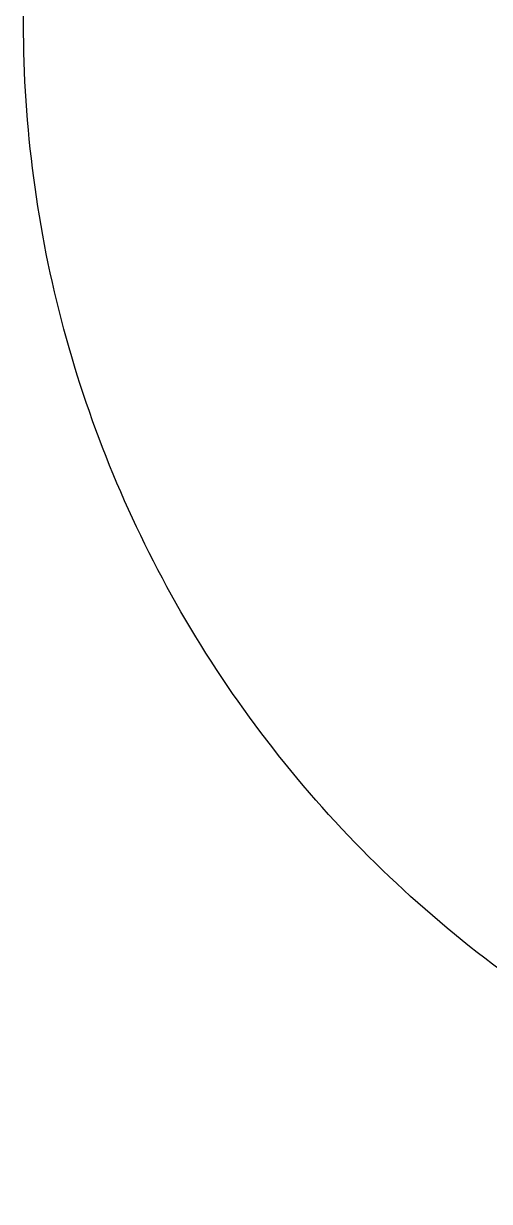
# Model space of a CAD drawing. Extents: x 2 to 202, y 2 to 202.
# Drawn here: x 2.1 to 41.6, y 2.3 to 102.3 of the extents above; entities that cross this region are included whole.
import ezdxf

# ---------------------------------------------------------------- set-up
doc = ezdxf.new("R2010")
doc.units = 0
doc.layers.get('0').update_dxf_attribs({"linetype": 'CONTINUOUS'})

msp = doc.modelspace()

# ---------------------------------------------------------------- linework, layer by layer
at = {"color": 1}
msp.add_open_spline([(202.09845, 102.251234), (201.431826, 111.002065), (200.104094, 128.43131), (189.611571, 152.822769), (173.64825, 173.77881), (152.664086, 189.846987), (128.280115, 199.95026), (102.098022, 203.406501), (75.918488, 199.95026), (51.526884, 189.846987), (30.570883, 173.77881), (14.502695, 152.822769), (4.399424, 128.43131), (0.943183, 102.251234), (4.399424, 76.071159), (14.502697, 51.679699), (30.570875, 30.723659), (51.526915, 14.655481), (75.918375, 4.552208), (102.09845, 1.095967), (128.278525, 4.552208), (152.669985, 14.655481), (173.626025, 30.723659), (189.694203, 51.679699), (199.797476, 76.071159), (203.253717, 102.251234), (199.797476, 128.43131), (189.694203, 152.822769), (173.626025, 173.77881), (152.669985, 189.846987), (128.278525, 199.95026), (102.09845, 203.406501), (75.918375, 199.95026), (51.526915, 189.846987), (30.570875, 173.77881), (14.502697, 152.822769), (4.399424, 128.43131), (0.943183, 102.251234), (4.399424, 76.071159), (14.502697, 51.679699), (30.570875, 30.723659), (51.526915, 14.655481), (75.918375, 4.552208), (102.09845, 1.095967), (128.278525, 4.552208), (152.669985, 14.655481), (173.626025, 30.723659), (189.694203, 51.679699), (199.797476, 76.071159), (203.253717, 102.251234), (199.797476, 128.43131), (189.694203, 152.822769), (173.626025, 173.77881), (152.669985, 189.846987), (128.278525, 199.95026), (102.09845, 203.406501), (75.918375, 199.95026), (51.526915, 189.846987), (30.570875, 173.77881), (14.502697, 152.822769), (4.399424, 128.43131), (0.943183, 102.251234), (4.399424, 76.071159), (14.502695, 51.679699), (30.570883, 30.723659), (51.526884, 14.655481), (75.918488, 4.552208), (102.098022, 1.095967), (128.280115, 4.552208), (152.664086, 14.655481), (173.64825, 30.723659), (189.611571, 51.679699), (200.104094, 76.071159), (201.431826, 93.500404), (202.09845, 102.251234)], degree=3, knots=[0, 0, 0, 0, 26.177488, 52.138348, 78.315836, 104.493324, 130.454184, 156.631672, 182.80916, 208.77002, 234.947508, 261.124996, 287.085856, 313.263345, 339.440833, 365.401693, 391.579181, 417.756669, 443.717529, 469.895017, 496.072505, 522.033365, 548.210853, 574.388341, 600.349201, 626.526689, 652.704177, 678.665037, 704.842525, 731.020013, 756.980873, 783.158361, 809.335849, 835.296709, 861.474197, 887.651685, 913.612546, 939.790034, 965.967522, 991.928382, 1018.10587, 1044.283358, 1070.244218, 1096.421706, 1122.599194, 1148.560054, 1174.737542, 1200.91503, 1226.87589, 1253.053378, 1279.230866, 1305.191726, 1331.369214, 1357.546702, 1383.507562, 1409.68505, 1435.862538, 1461.823398, 1488.000886, 1514.178375, 1540.139235, 1566.316723, 1592.494211, 1618.455071, 1644.632559, 1670.810047, 1696.770907, 1722.948395, 1749.125883, 1775.086743, 1801.264231, 1827.441719, 1853.402579, 1879.580067, 1879.580067, 1879.580067, 1879.580067], dxfattribs=at)

doc.saveas('drawing.dxf')
